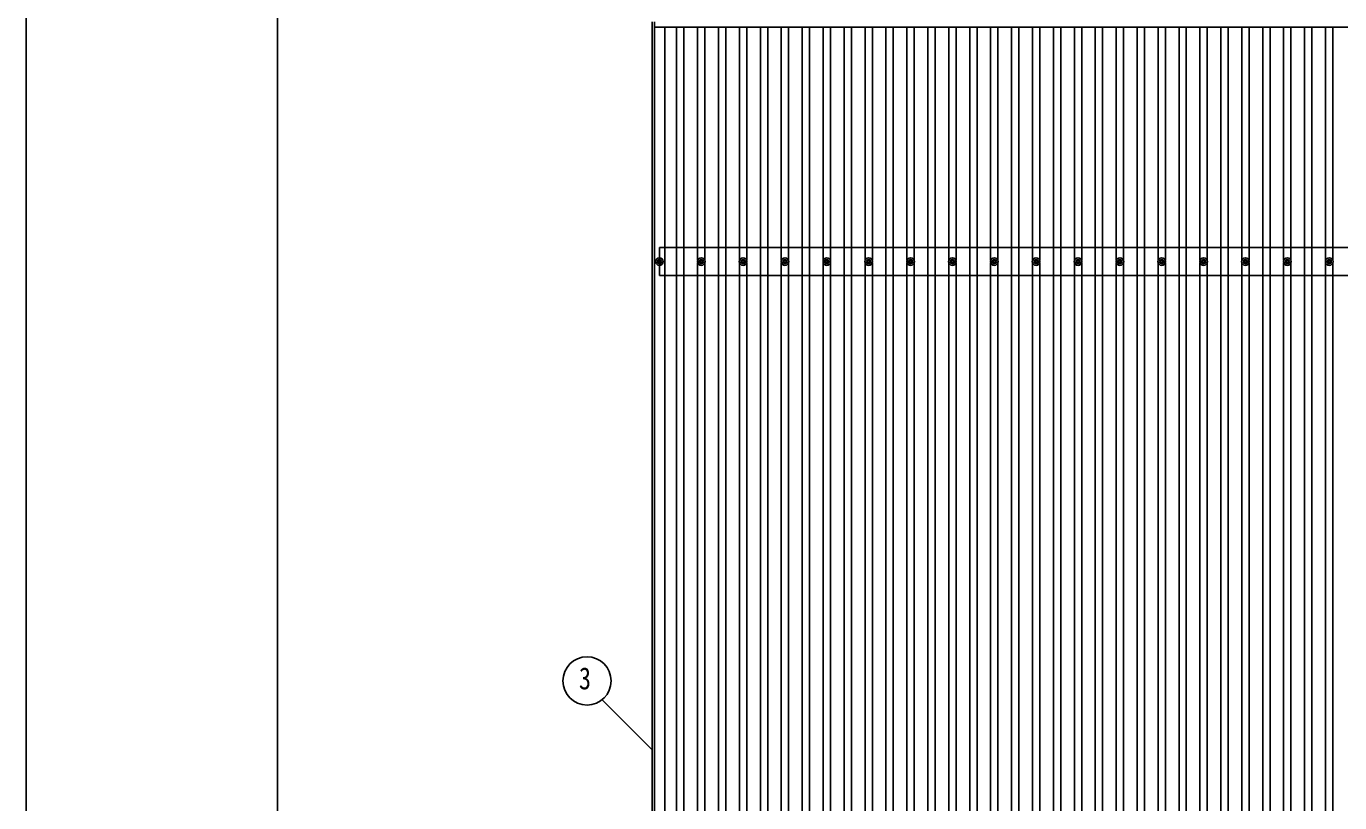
# Model space of a CAD drawing. Units: millimetres, scale not verified. Extents: x -16820 to 16820, y -11880 to 11880.
# Drawn here: x -16820 to -10545, y 4449 to 8161 of the extents above; entities that cross this region are included whole.
import ezdxf
from ezdxf.enums import TextEntityAlignment as Align

# ---------------------------------------------------------------- set-up
doc = ezdxf.new("R2010")
doc.units = ezdxf.units.MM
doc.header["$LTSCALE"] = 50
for name, color, linetype in [('0-4_YKK_13', 4, 'Continuous'), ('0-5_YKK_A1', 4, 'Continuous'), ('0-6_YKK_D', 6, 'Continuous'), ('0-7_YKK_ZWAK', 7, 'Continuous')]:
    doc.layers.add(name, color=color, linetype=linetype)
doc.styles.add('ＭＳ ゴシック', font='')
doc.styles.get('ＭＳ ゴシック').set_extended_font_data('MS Gothic')

msp = doc.modelspace()

# ---------------------------------------------------------------- linework, layer by layer
at = {"layer": '0-4_YKK_13'}
for p, q in [((-13805.42, 7037.32), (-13801, 7037.32)), ((-13805.42, 7037.32), (-13801, 7037.32)), ((-13805.42, 7033.82), (-13801, 7033.82)), ((-13805.42, 7033.82), (-13801, 7033.82)), ((-13797.17, 7045.57), (-13797.17, 7041.15)), ((-13797.17, 7045.57), (-13797.17, 7041.15)), ((-13797.17, 7029.99), (-13797.17, 7025.57)), ((-13797.17, 7029.99), (-13797.17, 7025.57)), ((-13793.67, 7045.57), (-13793.67, 7041.15)), ((-13793.67, 7045.57), (-13793.67, 7041.15)), ((-13793.67, 7029.99), (-13793.67, 7025.57)), ((-13793.67, 7029.99), (-13793.67, 7025.57)), ((-13789.84, 7037.32), (-13785.42, 7037.32)), ((-13789.84, 7037.32), (-13785.42, 7037.32)), ((-13789.84, 7033.82), (-13785.42, 7033.82)), ((-13789.84, 7033.82), (-13785.42, 7033.82)), ((-13605.42, 7037.32), (-13601, 7037.32)), ((-13605.42, 7033.82), (-13601, 7033.82)), ((-13597.17, 7045.57), (-13597.17, 7041.15)), ((-13597.17, 7029.99), (-13597.17, 7025.57)), ((-13593.67, 7045.57), (-13593.67, 7041.15)), ((-13593.67, 7029.99), (-13593.67, 7025.57)), ((-13589.84, 7037.32), (-13585.42, 7037.32)), ((-13589.84, 7033.82), (-13585.42, 7033.82)), ((-13405.42, 7037.32), (-13401, 7037.32)), ((-13405.42, 7033.82), (-13401, 7033.82)), ((-13397.17, 7045.57), (-13397.17, 7041.15)), ((-13397.17, 7029.99), (-13397.17, 7025.57)), ((-13393.67, 7045.57), (-13393.67, 7041.15)), ((-13393.67, 7029.99), (-13393.67, 7025.57)), ((-13389.84, 7037.32), (-13385.42, 7037.32)), ((-13389.84, 7033.82), (-13385.42, 7033.82)), ((-13205.42, 7037.32), (-13201, 7037.32)), ((-13205.42, 7033.82), (-13201, 7033.82)), ((-13197.17, 7045.57), (-13197.17, 7041.15)), ((-13197.17, 7029.99), (-13197.17, 7025.57)), ((-13193.67, 7045.57), (-13193.67, 7041.15)), ((-13193.67, 7029.99), (-13193.67, 7025.57)), ((-13189.84, 7037.32), (-13185.42, 7037.32)), ((-13189.84, 7033.82), (-13185.42, 7033.82)), ((-13005.42, 7037.32), (-13001, 7037.32)), ((-13005.42, 7033.82), (-13001, 7033.82)), ((-12997.17, 7045.57), (-12997.17, 7041.15)), ((-12997.17, 7029.99), (-12997.17, 7025.57)), ((-12993.67, 7045.57), (-12993.67, 7041.15)), ((-12993.67, 7029.99), (-12993.67, 7025.57)), ((-12989.84, 7037.32), (-12985.42, 7037.32)), ((-12989.84, 7033.82), (-12985.42, 7033.82)), ((-12805.42, 7037.32), (-12801, 7037.32)), ((-12805.42, 7033.82), (-12801, 7033.82)), ((-12797.17, 7045.57), (-12797.17, 7041.15)), ((-12797.17, 7029.99), (-12797.17, 7025.57)), ((-12793.67, 7045.57), (-12793.67, 7041.15)), ((-12793.67, 7029.99), (-12793.67, 7025.57)), ((-12789.84, 7037.32), (-12785.42, 7037.32)), ((-12789.84, 7033.82), (-12785.42, 7033.82)), ((-12605.42, 7037.32), (-12601, 7037.32)), ((-12605.42, 7033.82), (-12601, 7033.82)), ((-12597.17, 7045.57), (-12597.17, 7041.15)), ((-12597.17, 7029.99), (-12597.17, 7025.57)), ((-12593.67, 7045.57), (-12593.67, 7041.15)), ((-12593.67, 7029.99), (-12593.67, 7025.57)), ((-12589.84, 7037.32), (-12585.42, 7037.32)), ((-12589.84, 7033.82), (-12585.42, 7033.82)), ((-12405.42, 7037.32), (-12401, 7037.32)), ((-12405.42, 7033.82), (-12401, 7033.82)), ((-12397.17, 7045.57), (-12397.17, 7041.15)), ((-12397.17, 7029.99), (-12397.17, 7025.57)), ((-12393.67, 7045.57), (-12393.67, 7041.15)), ((-12393.67, 7029.99), (-12393.67, 7025.57)), ((-12389.84, 7037.32), (-12385.42, 7037.32)), ((-12389.84, 7033.82), (-12385.42, 7033.82)), ((-12205.42, 7037.32), (-12201.01, 7037.32)), ((-12205.42, 7033.82), (-12201.01, 7033.82)), ((-12197.17, 7045.57), (-12197.17, 7041.15)), ((-12197.17, 7029.99), (-12197.17, 7025.57)), ((-12193.67, 7045.57), (-12193.67, 7041.15)), ((-12193.67, 7029.99), (-12193.67, 7025.57)), ((-12189.84, 7037.32), (-12185.43, 7037.32)), ((-12189.84, 7033.82), (-12185.43, 7033.82)), ((-12005.42, 7037.32), (-12001.01, 7037.32)), ((-12005.42, 7033.82), (-12001.01, 7033.82)), ((-11997.17, 7045.57), (-11997.17, 7041.15)), ((-11997.17, 7029.99), (-11997.17, 7025.57)), ((-11993.67, 7045.57), (-11993.67, 7041.15)), ((-11993.67, 7029.99), (-11993.67, 7025.57)), ((-11989.84, 7037.32), (-11985.43, 7037.32)), ((-11989.84, 7033.82), (-11985.43, 7033.82)), ((-11805.42, 7037.32), (-11801.01, 7037.32)), ((-11805.42, 7033.82), (-11801.01, 7033.82)), ((-11797.17, 7045.57), (-11797.17, 7041.15)), ((-11797.17, 7029.99), (-11797.17, 7025.57)), ((-11793.67, 7045.57), (-11793.67, 7041.15)), ((-11793.67, 7029.99), (-11793.67, 7025.57)), ((-11789.84, 7037.32), (-11785.43, 7037.32)), ((-11789.84, 7033.82), (-11785.43, 7033.82)), ((-11605.42, 7037.32), (-11601.01, 7037.32)), ((-11605.42, 7033.82), (-11601.01, 7033.82)), ((-11597.17, 7045.57), (-11597.17, 7041.15)), ((-11597.17, 7029.99), (-11597.17, 7025.57)), ((-11593.67, 7045.57), (-11593.67, 7041.15)), ((-11593.67, 7029.99), (-11593.67, 7025.57)), ((-11589.84, 7037.32), (-11585.43, 7037.32)), ((-11589.84, 7033.82), (-11585.43, 7033.82)), ((-11405.42, 7037.32), (-11401.01, 7037.32)), ((-11405.42, 7033.82), (-11401.01, 7033.82)), ((-11397.17, 7045.57), (-11397.17, 7041.15)), ((-11397.17, 7029.99), (-11397.17, 7025.57)), ((-11393.67, 7045.57), (-11393.67, 7041.15)), ((-11393.67, 7029.99), (-11393.67, 7025.57)), ((-11389.84, 7037.32), (-11385.43, 7037.32)), ((-11389.84, 7033.82), (-11385.43, 7033.82)), ((-11205.42, 7037.32), (-11201.01, 7037.32)), ((-11205.42, 7033.82), (-11201.01, 7033.82)), ((-11197.17, 7045.57), (-11197.17, 7041.15)), ((-11197.17, 7029.99), (-11197.17, 7025.57)), ((-11193.67, 7045.57), (-11193.67, 7041.15)), ((-11193.67, 7029.99), (-11193.67, 7025.57)), ((-11189.84, 7037.32), (-11185.43, 7037.32)), ((-11189.84, 7033.82), (-11185.43, 7033.82)), ((-11005.42, 7037.32), (-11001.01, 7037.32)), ((-11005.42, 7033.82), (-11001.01, 7033.82)), ((-10997.17, 7045.57), (-10997.17, 7041.15)), ((-10997.17, 7029.99), (-10997.17, 7025.57)), ((-10993.67, 7045.57), (-10993.67, 7041.15)), ((-10993.67, 7029.99), (-10993.67, 7025.57)), ((-10989.84, 7037.32), (-10985.43, 7037.32)), ((-10989.84, 7033.82), (-10985.43, 7033.82)), ((-10805.42, 7037.32), (-10801.01, 7037.32)), ((-10805.42, 7033.82), (-10801.01, 7033.82)), ((-10797.17, 7045.57), (-10797.17, 7041.15)), ((-10797.17, 7029.99), (-10797.17, 7025.57)), ((-10793.67, 7045.57), (-10793.67, 7041.15)), ((-10793.67, 7029.99), (-10793.67, 7025.57)), ((-10789.84, 7037.32), (-10785.43, 7037.32)), ((-10789.84, 7033.82), (-10785.43, 7033.82)), ((-10605.42, 7037.32), (-10601.01, 7037.32)), ((-10605.42, 7033.82), (-10601.01, 7033.82)), ((-10597.17, 7045.57), (-10597.17, 7041.15)), ((-10597.17, 7029.99), (-10597.17, 7025.57)), ((-10593.67, 7045.57), (-10593.67, 7041.15)), ((-10593.67, 7029.99), (-10593.67, 7025.57)), ((-10589.84, 7037.32), (-10585.43, 7037.32)), ((-10589.84, 7033.82), (-10585.43, 7033.82))]:
    msp.add_line(p, q, dxfattribs=at)
for centre, radius in [((-13795.42, 7035.57), 18.25), ((-13795.42, 7035.57), 18.25), ((-13795.42, 7035.57), 10.15), ((-13795.42, 7035.57), 10.15), ((-13795.42, 7035.57), 5.85), ((-13795.42, 7035.57), 5.85), ((-13795.42, 7035.57), 5.25), ((-13795.42, 7035.57), 5.25), ((-13595.42, 7035.57), 18.25), ((-13595.42, 7035.57), 10.15), ((-13595.42, 7035.57), 5.85), ((-13595.42, 7035.57), 5.25), ((-13395.42, 7035.57), 18.25), ((-13395.42, 7035.57), 10.15), ((-13395.42, 7035.57), 5.85), ((-13395.42, 7035.57), 5.25), ((-13195.42, 7035.57), 18.25), ((-13195.42, 7035.57), 10.15), ((-13195.42, 7035.57), 5.85), ((-13195.42, 7035.57), 5.25), ((-12995.42, 7035.57), 18.25), ((-12995.42, 7035.57), 10.15), ((-12995.42, 7035.57), 5.85), ((-12995.42, 7035.57), 5.25), ((-12795.42, 7035.57), 18.25), ((-12795.42, 7035.57), 10.15), ((-12795.42, 7035.57), 5.85), ((-12795.42, 7035.57), 5.25), ((-12595.42, 7035.57), 18.25), ((-12595.42, 7035.57), 10.15), ((-12595.42, 7035.57), 5.85), ((-12595.42, 7035.57), 5.25), ((-12395.42, 7035.57), 18.25), ((-12395.42, 7035.57), 10.15), ((-12395.42, 7035.57), 5.85), ((-12395.42, 7035.57), 5.25), ((-12195.42, 7035.57), 18.25), ((-12195.42, 7035.57), 10.15), ((-12195.42, 7035.57), 5.85), ((-12195.42, 7035.57), 5.25), ((-11995.42, 7035.57), 18.25), ((-11995.42, 7035.57), 10.15), ((-11995.42, 7035.57), 5.85), ((-11995.42, 7035.57), 5.25), ((-11795.42, 7035.57), 18.25), ((-11795.42, 7035.57), 10.15), ((-11795.42, 7035.57), 5.85), ((-11795.42, 7035.57), 5.25), ((-11595.42, 7035.57), 18.25), ((-11595.42, 7035.57), 10.15), ((-11595.42, 7035.57), 5.85), ((-11595.42, 7035.57), 5.25), ((-11395.42, 7035.57), 18.25), ((-11395.42, 7035.57), 10.15), ((-11395.42, 7035.57), 5.85), ((-11395.42, 7035.57), 5.25), ((-11195.42, 7035.57), 18.25), ((-11195.42, 7035.57), 10.15), ((-11195.42, 7035.57), 5.85), ((-11195.42, 7035.57), 5.25), ((-10995.42, 7035.57), 18.25), ((-10995.42, 7035.57), 10.15), ((-10995.42, 7035.57), 5.85), ((-10995.42, 7035.57), 5.25), ((-10795.42, 7035.57), 18.25), ((-10795.42, 7035.57), 10.15), ((-10795.42, 7035.57), 5.85), ((-10795.42, 7035.57), 5.25), ((-10595.42, 7035.57), 18.25), ((-10595.42, 7035.57), 10.15), ((-10595.42, 7035.57), 5.85), ((-10595.42, 7035.57), 5.25)]:
    msp.add_circle(centre, radius, dxfattribs=at)
at = {"layer": '0-5_YKK_A1'}
for p, q in [((-13830.42, 2783.63), (-13830.42, 8182.05)), ((-13818.42, 2783.63), (-13818.42, 8182.05)), ((-13818.42, 8155.96), (-8420.42, 8155.96)), ((-13768.92, 3940.75), (-13768.92, 8155.96)), ((-13712.92, 2814.95), (-13712.92, 8155.96)), ((-13677.92, 2814.95), (-13677.92, 8155.96)), ((-13612.92, 7040.75), (-13612.92, 8155.96)), ((-13577.92, 7040.75), (-13577.92, 8155.96)), ((-13512.92, 2814.95), (-13512.92, 8155.96)), ((-13477.92, 2814.95), (-13477.92, 8155.96)), ((-13412.92, 7040.75), (-13412.92, 8155.96)), ((-13377.92, 7040.75), (-13377.92, 8155.96)), ((-13312.92, 2814.95), (-13312.92, 8155.96)), ((-13277.92, 2814.95), (-13277.92, 8155.96)), ((-13212.92, 7040.75), (-13212.92, 8155.96)), ((-13177.92, 7040.75), (-13177.92, 8155.96)), ((-13112.92, 2814.95), (-13112.92, 8155.96)), ((-13077.92, 2814.95), (-13077.92, 8155.96)), ((-13012.92, 7040.75), (-13012.92, 8155.96)), ((-12977.92, 7040.75), (-12977.92, 8155.96)), ((-12912.92, 2814.95), (-12912.92, 8155.96)), ((-12877.92, 2814.95), (-12877.92, 8155.96)), ((-12812.92, 7040.75), (-12812.92, 8155.96)), ((-12777.92, 7040.75), (-12777.92, 8155.96)), ((-12712.92, 2814.95), (-12712.92, 8155.96)), ((-12677.92, 2814.95), (-12677.92, 8155.96)), ((-12612.92, 7040.75), (-12612.92, 8155.96)), ((-12577.92, 7040.75), (-12577.92, 8155.96)), ((-12512.92, 2814.95), (-12512.92, 8155.96)), ((-12477.92, 2814.95), (-12477.92, 8155.96)), ((-12412.92, 7040.75), (-12412.92, 8155.96)), ((-12377.92, 7040.75), (-12377.92, 8155.96)), ((-12312.92, 2814.95), (-12312.92, 8155.96)), ((-12277.92, 2814.95), (-12277.92, 8155.96)), ((-12212.92, 7040.76), (-12212.92, 8155.96)), ((-12177.92, 7040.74), (-12177.92, 8155.96)), ((-12112.92, 2814.95), (-12112.92, 8155.96)), ((-12077.92, 2814.95), (-12077.92, 8155.96)), ((-12012.92, 7040.76), (-12012.92, 8155.96)), ((-11977.92, 7040.74), (-11977.92, 8155.96)), ((-11912.92, 2814.95), (-11912.92, 8155.96)), ((-11877.92, 2814.95), (-11877.92, 8155.96)), ((-11812.92, 7040.76), (-11812.92, 8155.96)), ((-11777.92, 7040.74), (-11777.92, 8155.96)), ((-11712.92, 2814.95), (-11712.92, 8155.96)), ((-11677.92, 2814.95), (-11677.92, 8155.96)), ((-11612.92, 7040.76), (-11612.92, 8155.96)), ((-11577.92, 7040.74), (-11577.92, 8155.96)), ((-11512.92, 2814.95), (-11512.92, 8155.96)), ((-11477.92, 2814.95), (-11477.92, 8155.96)), ((-11412.92, 7040.76), (-11412.92, 8155.96)), ((-11377.92, 7040.74), (-11377.92, 8155.96)), ((-11312.92, 2814.95), (-11312.92, 8155.96)), ((-11277.92, 2814.95), (-11277.92, 8155.96)), ((-11212.92, 7040.76), (-11212.92, 8155.96)), ((-11177.92, 7040.74), (-11177.92, 8155.96)), ((-11112.92, 2814.95), (-11112.92, 8155.96)), ((-11077.92, 2814.95), (-11077.92, 8155.96)), ((-11012.92, 7040.76), (-11012.92, 8155.96)), ((-10977.92, 7040.74), (-10977.92, 8155.96)), ((-10912.92, 2814.95), (-10912.92, 8155.96)), ((-10877.92, 2814.95), (-10877.92, 8155.96)), ((-10812.92, 7040.76), (-10812.92, 8155.96)), ((-10777.92, 7040.74), (-10777.92, 8155.96)), ((-10712.92, 2814.95), (-10712.92, 8155.96)), ((-10677.92, 2814.95), (-10677.92, 8155.96)), ((-10612.92, 7040.76), (-10612.92, 8155.96)), ((-10577.92, 7040.74), (-10577.92, 8155.96)), ((-5395, 7102.57), (-13795.42, 7102.57)), ((-13795.42, 6968.57), (-13795.42, 7102.57)), ((-13612.92, 3940.75), (-13612.92, 7030.39)), ((-13577.92, 3940.75), (-13577.92, 7030.39)), ((-13412.92, 3940.75), (-13412.92, 7030.39)), ((-13377.92, 3940.75), (-13377.92, 7030.39)), ((-13212.92, 3940.75), (-13212.92, 7030.39)), ((-13177.92, 3940.75), (-13177.92, 7030.39)), ((-13012.92, 3940.75), (-13012.92, 7030.39)), ((-12977.92, 3940.75), (-12977.92, 7030.39)), ((-12812.92, 3940.75), (-12812.92, 7030.39)), ((-12777.92, 3940.75), (-12777.92, 7030.39)), ((-12612.92, 3940.75), (-12612.92, 7030.39)), ((-12577.92, 3940.75), (-12577.92, 7030.39)), ((-12412.92, 3940.75), (-12412.92, 7030.39)), ((-12377.92, 3940.75), (-12377.92, 7030.39)), ((-12212.92, 3940.75), (-12212.92, 7030.38)), ((-12177.92, 3940.75), (-12177.92, 7030.4)), ((-12012.92, 3940.75), (-12012.92, 7030.38)), ((-11977.92, 3940.75), (-11977.92, 7030.4)), ((-11812.92, 3940.75), (-11812.92, 7030.38)), ((-11777.92, 3940.75), (-11777.92, 7030.4)), ((-11612.92, 3940.75), (-11612.92, 7030.38)), ((-11577.92, 3940.75), (-11577.92, 7030.4)), ((-11412.92, 3940.75), (-11412.92, 7030.38)), ((-11377.92, 3940.75), (-11377.92, 7030.4)), ((-11212.92, 3940.75), (-11212.92, 7030.38)), ((-11177.92, 3940.75), (-11177.92, 7030.4)), ((-11012.92, 3940.75), (-11012.92, 7030.38)), ((-10977.92, 3940.75), (-10977.92, 7030.4)), ((-10812.92, 3940.75), (-10812.92, 7030.38)), ((-10777.92, 3940.75), (-10777.92, 7030.4)), ((-10612.92, 3940.75), (-10612.92, 7030.38)), ((-10577.92, 3940.75), (-10577.92, 7030.4)), ((-5395, 6968.57), (-13795.42, 6968.57))]:
    msp.add_line(p, q, dxfattribs=at)
at = {"layer": '0-6_YKK_D'}
msp.add_line((-14069.13, 4941.11), (-13831.07, 4703.04), dxfattribs=at)
msp.add_circle((-14141.09, 5031.07), 115.2, dxfattribs=at)
at = {"layer": '0-7_YKK_ZWAK'}
msp.add_line((-15619.92, -10100), (-15619.92, 11100), dxfattribs=at)
msp.add_lwpolyline([(-16820, -11880), (16820, -11880), (16820, 11880), (-16820, 11880)], close=True, dxfattribs=at)

# ---------------------------------------------------------------- texts
at = {"layer": '0-6_YKK_D', "style": 'ＭＳ ゴシック', "width": 0.8}
msp.add_text('3', height=105.6, dxfattribs=at).set_placement((-14179.49, 4959.07), align=Align.BOTTOM_LEFT)

doc.saveas('drawing.dxf')
